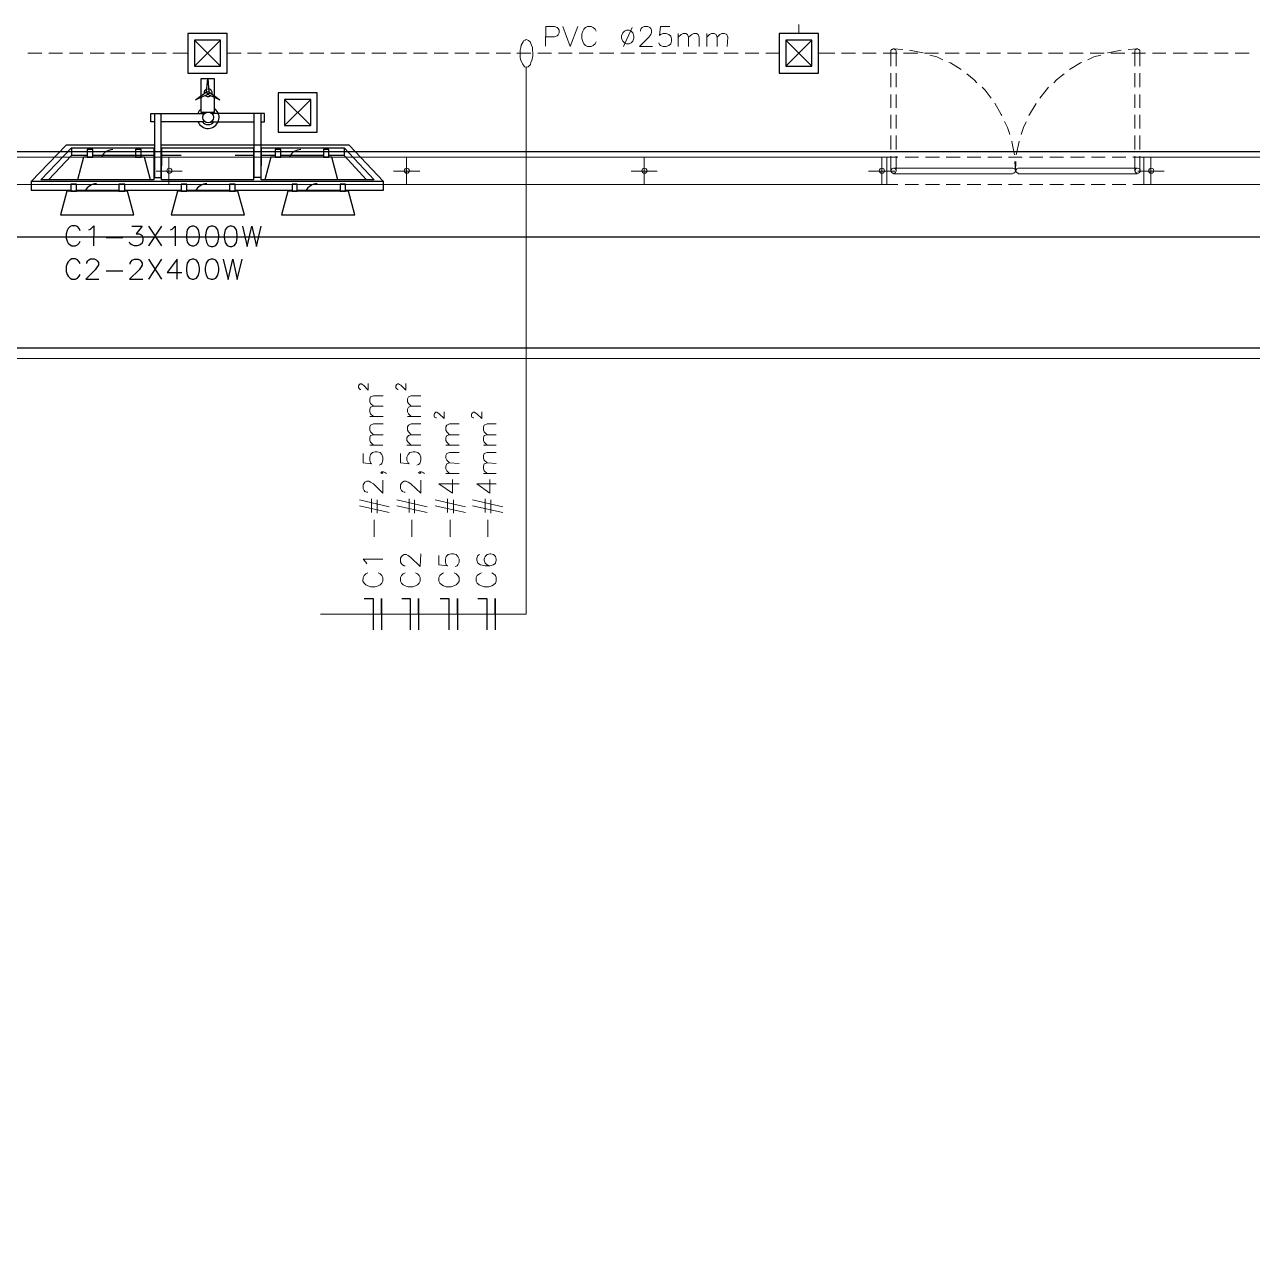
# Model space of a CAD drawing. Header units: millimetres. Extents: x 3240 to 3412, y 1366 to 1426.
# Drawn here: x 3259.52 to 3270.64, y 1405.87 to 1416.96 of the extents above; entities that cross this region are included whole.
import ezdxf

# ---------------------------------------------------------------- set-up
doc = ezdxf.new("R2010")
doc.units = ezdxf.units.MM

msp = doc.modelspace()

# ---------------------------------------------------------------- linework, layer by layer
at = {"color": 7, "linetype": 'Continuous', "lineweight": 15, "true_color": 0x000007}
for points in [[(3264.236, 1416.768), (3264.241, 1416.946), (3264.317, 1416.946), (3264.342, 1416.936), (3264.35, 1416.928), (3264.359, 1416.912), (3264.359, 1416.887), (3264.35, 1416.869), (3264.342, 1416.86), (3264.317, 1416.852), (3264.241, 1416.852)], [(3264.393, 1416.946), (3264.461, 1416.763), (3264.529, 1416.946)], [(3264.694, 1416.903), (3264.686, 1416.92), (3264.668, 1416.936), (3264.651, 1416.946), (3264.618, 1416.946), (3264.6, 1416.936), (3264.583, 1416.92), (3264.575, 1416.903), (3264.567, 1416.879), (3264.567, 1416.836), (3264.575, 1416.811), (3264.583, 1416.789), (3264.6, 1416.773), (3264.618, 1416.763), (3264.651, 1416.763), (3264.668, 1416.773), (3264.686, 1416.789), (3264.694, 1416.806)], [(3265.02, 1416.936), (3264.944, 1416.763), (3264.944, 1416.763)], [(3265.096, 1416.903), (3265.096, 1416.912), (3265.104, 1416.928), (3265.113, 1416.936), (3265.129, 1416.946), (3265.164, 1416.946), (3265.181, 1416.936), (3265.189, 1416.928), (3265.197, 1416.912), (3265.197, 1416.89), (3265.189, 1416.874), (3265.172, 1416.849), (3265.088, 1416.763), (3265.205, 1416.763)], [(3265.362, 1416.946), (3265.278, 1416.946), (3265.27, 1416.865), (3265.278, 1416.874), (3265.303, 1416.882), (3265.329, 1416.882), (3265.354, 1416.874), (3265.371, 1416.857), (3265.379, 1416.831), (3265.379, 1416.814), (3265.371, 1416.789), (3265.354, 1416.773), (3265.329, 1416.763), (3265.303, 1416.763), (3265.278, 1416.773), (3265.27, 1416.781), (3265.262, 1416.798)], [(3266.532, 1416.963), (3266.532, 1416.882), (3266.532, 1416.882)], [(3261.294, 1416.586), (3261.057, 1416.822), (3261.057, 1416.822)], [(3261.294, 1416.822), (3261.057, 1416.586), (3261.057, 1416.586)], [(3265.439, 1416.882), (3265.439, 1416.763), (3265.439, 1416.763)], [(3265.439, 1416.849), (3265.465, 1416.874), (3265.482, 1416.882), (3265.506, 1416.882), (3265.523, 1416.874), (3265.533, 1416.849), (3265.533, 1416.763)], [(3265.533, 1416.849), (3265.561, 1416.874), (3265.579, 1416.882), (3265.604, 1416.882), (3265.62, 1416.874), (3265.629, 1416.849), (3265.629, 1416.763)], [(3265.697, 1416.882), (3265.697, 1416.763), (3265.697, 1416.763)], [(3265.697, 1416.849), (3265.723, 1416.874), (3265.74, 1416.882), (3265.764, 1416.882), (3265.783, 1416.874), (3265.791, 1416.849), (3265.791, 1416.763)], [(3265.791, 1416.849), (3265.816, 1416.874), (3265.832, 1416.882), (3265.859, 1416.882), (3265.878, 1416.874), (3265.888, 1416.849), (3265.883, 1416.763)], [(3266.649, 1416.586), (3266.413, 1416.822), (3266.413, 1416.822)], [(3266.649, 1416.822), (3266.413, 1416.586), (3266.413, 1416.586)], [(3259.549, 1416.705), (3259.676, 1416.705), (3259.676, 1416.705)], [(3259.739, 1416.705), (3259.863, 1416.705), (3259.863, 1416.705)], [(3259.926, 1416.705), (3260.048, 1416.705), (3260.048, 1416.705)], [(3260.113, 1416.705), (3260.24, 1416.705), (3260.24, 1416.705)], [(3260.298, 1416.705), (3260.426, 1416.705), (3260.426, 1416.705)], [(3260.49, 1416.705), (3260.612, 1416.705), (3260.612, 1416.705)], [(3260.675, 1416.705), (3260.803, 1416.705), (3260.803, 1416.705)], [(3260.862, 1416.705), (3260.998, 1416.705), (3260.998, 1416.705)], [(3261.353, 1416.705), (3261.481, 1416.705), (3261.481, 1416.705)], [(3261.539, 1416.705), (3261.666, 1416.705), (3261.666, 1416.705)], [(3261.73, 1416.705), (3261.853, 1416.705), (3261.853, 1416.705)], [(3261.916, 1416.705), (3262.043, 1416.705), (3262.043, 1416.705)], [(3262.103, 1416.705), (3262.23, 1416.705), (3262.23, 1416.705)], [(3262.293, 1416.705), (3262.415, 1416.705), (3262.415, 1416.705)], [(3262.48, 1416.705), (3262.602, 1416.705), (3262.602, 1416.705)], [(3262.665, 1416.705), (3262.792, 1416.705), (3262.792, 1416.705)], [(3262.857, 1416.705), (3262.979, 1416.705), (3262.979, 1416.705)], [(3263.042, 1416.705), (3263.166, 1416.705), (3263.166, 1416.705)], [(3263.229, 1416.705), (3263.356, 1416.705), (3263.356, 1416.705)], [(3263.416, 1416.705), (3263.542, 1416.705), (3263.542, 1416.705)], [(3263.606, 1416.705), (3263.728, 1416.705), (3263.728, 1416.705)], [(3263.791, 1416.705), (3263.919, 1416.705), (3263.919, 1416.705)], [(3263.978, 1416.705), (3264.105, 1416.705), (3264.105, 1416.705)], [(3264.168, 1416.705), (3264.291, 1416.705), (3264.291, 1416.705)], [(3264.355, 1416.705), (3264.478, 1416.705), (3264.478, 1416.705)], [(3264.542, 1416.705), (3264.668, 1416.705), (3264.668, 1416.705)], [(3264.727, 1416.705), (3264.855, 1416.705), (3264.855, 1416.705)], [(3264.918, 1416.705), (3265.042, 1416.705), (3265.042, 1416.705)], [(3265.104, 1416.705), (3265.232, 1416.705), (3265.232, 1416.705)], [(3265.291, 1416.705), (3265.417, 1416.705), (3265.417, 1416.705)], [(3265.482, 1416.705), (3265.604, 1416.705), (3265.604, 1416.705)], [(3265.667, 1416.705), (3265.794, 1416.705), (3265.794, 1416.705)], [(3265.854, 1416.705), (3265.981, 1416.705), (3265.981, 1416.705)], [(3266.044, 1416.705), (3266.168, 1416.705), (3266.168, 1416.705)], [(3266.231, 1416.705), (3266.353, 1416.705), (3266.353, 1416.705)], [(3266.709, 1416.705), (3266.858, 1416.705), (3266.858, 1416.705)], [(3266.917, 1416.705), (3267.043, 1416.705), (3267.043, 1416.705)], [(3267.107, 1416.705), (3267.23, 1416.705), (3267.23, 1416.705)], [(3267.294, 1416.705), (3267.42, 1416.705), (3267.42, 1416.705)], [(3267.479, 1416.705), (3267.607, 1416.705), (3267.607, 1416.705)], [(3267.67, 1416.705), (3267.794, 1416.705), (3267.794, 1416.705)], [(3267.857, 1416.705), (3267.984, 1416.705), (3267.984, 1416.705)], [(3268.043, 1416.705), (3268.169, 1416.705), (3268.169, 1416.705)], [(3268.234, 1416.705), (3268.356, 1416.705), (3268.356, 1416.705)], [(3268.419, 1416.705), (3268.543, 1416.705), (3268.543, 1416.705)], [(3268.606, 1416.705), (3268.733, 1416.705), (3268.733, 1416.705)], [(3268.793, 1416.705), (3268.92, 1416.705), (3268.92, 1416.705)], [(3268.983, 1416.705), (3269.105, 1416.705), (3269.105, 1416.705)], [(3269.17, 1416.705), (3269.295, 1416.705), (3269.295, 1416.705)], [(3269.355, 1416.705), (3269.482, 1416.705), (3269.482, 1416.705)], [(3269.545, 1416.705), (3269.669, 1416.705), (3269.669, 1416.705)], [(3269.732, 1416.705), (3269.854, 1416.705), (3269.854, 1416.705)], [(3269.919, 1416.705), (3270.046, 1416.705), (3270.046, 1416.705)], [(3270.109, 1416.705), (3270.232, 1416.705), (3270.232, 1416.705)], [(3270.296, 1416.705), (3270.418, 1416.705), (3270.418, 1416.705)], [(3270.481, 1416.705), (3270.609, 1416.705), (3270.609, 1416.705)], [(3264.062, 1416.578), (3264.062, 1411.627), (3264.062, 1411.627)], [(3262.111, 1416.048), (3261.874, 1416.285), (3261.874, 1416.285)], [(3262.111, 1416.285), (3261.874, 1416.048), (3261.874, 1416.048)], [(3262.564, 1413.66), (3262.559, 1413.66), (3262.551, 1413.665), (3262.548, 1413.668), (3262.543, 1413.677), (3262.543, 1413.693), (3262.548, 1413.703), (3262.551, 1413.706), (3262.559, 1413.711), (3262.569, 1413.711), (3262.577, 1413.706), (3262.589, 1413.698), (3262.632, 1413.655), (3262.632, 1413.715)], [(3262.903, 1413.66), (3262.898, 1413.66), (3262.89, 1413.665), (3262.887, 1413.668), (3262.882, 1413.677), (3262.882, 1413.693), (3262.887, 1413.703), (3262.89, 1413.706), (3262.898, 1413.711), (3262.906, 1413.711), (3262.915, 1413.706), (3262.928, 1413.698), (3262.971, 1413.655), (3262.971, 1413.715)], [(3262.678, 1413.508), (3262.653, 1413.533), (3262.645, 1413.549), (3262.645, 1413.576), (3262.653, 1413.592), (3262.678, 1413.601), (3262.767, 1413.601)], [(3263.021, 1413.508), (3262.996, 1413.533), (3262.987, 1413.549), (3262.987, 1413.576), (3262.996, 1413.592), (3263.021, 1413.601), (3263.107, 1413.601)], [(3262.678, 1413.414), (3262.653, 1413.44), (3262.645, 1413.457), (3262.645, 1413.481), (3262.653, 1413.5), (3262.678, 1413.508), (3262.767, 1413.508)], [(3263.021, 1413.414), (3262.996, 1413.44), (3262.987, 1413.457), (3262.987, 1413.481), (3262.996, 1413.5), (3263.021, 1413.508), (3263.107, 1413.508)], [(3262.645, 1413.414), (3262.767, 1413.414), (3262.767, 1413.414)], [(3262.987, 1413.414), (3263.107, 1413.414), (3263.107, 1413.414)], [(3263.25, 1413.402), (3263.245, 1413.402), (3263.237, 1413.405), (3263.232, 1413.41), (3263.229, 1413.419), (3263.229, 1413.435), (3263.232, 1413.443), (3263.237, 1413.448), (3263.245, 1413.453), (3263.254, 1413.453), (3263.262, 1413.448), (3263.275, 1413.44), (3263.318, 1413.397), (3263.318, 1413.457)], [(3263.589, 1413.402), (3263.585, 1413.402), (3263.576, 1413.405), (3263.571, 1413.41), (3263.568, 1413.419), (3263.568, 1413.435), (3263.571, 1413.443), (3263.576, 1413.448), (3263.585, 1413.453), (3263.593, 1413.453), (3263.601, 1413.448), (3263.614, 1413.44), (3263.661, 1413.397), (3263.661, 1413.457)], [(3262.678, 1413.25), (3262.653, 1413.275), (3262.645, 1413.291), (3262.645, 1413.321), (3262.653, 1413.338), (3262.678, 1413.348), (3262.767, 1413.348)], [(3262.678, 1413.156), (3262.653, 1413.182), (3262.645, 1413.199), (3262.645, 1413.223), (3262.653, 1413.242), (3262.678, 1413.25), (3262.767, 1413.25)], [(3263.021, 1413.156), (3262.992, 1413.182), (3262.982, 1413.199), (3262.982, 1413.223), (3262.996, 1413.242), (3263.021, 1413.25), (3263.107, 1413.25)], [(3263.021, 1413.25), (3262.996, 1413.275), (3262.987, 1413.291), (3262.987, 1413.321), (3262.996, 1413.338), (3263.021, 1413.348), (3263.107, 1413.348)], [(3263.368, 1413.25), (3263.343, 1413.275), (3263.335, 1413.291), (3263.335, 1413.321), (3263.343, 1413.338), (3263.368, 1413.348), (3263.454, 1413.348)], [(3263.368, 1413.156), (3263.343, 1413.182), (3263.335, 1413.199), (3263.335, 1413.223), (3263.343, 1413.242), (3263.368, 1413.25), (3263.454, 1413.25)], [(3263.707, 1413.25), (3263.682, 1413.275), (3263.674, 1413.291), (3263.674, 1413.321), (3263.682, 1413.338), (3263.707, 1413.348), (3263.791, 1413.348)], [(3263.707, 1413.156), (3263.682, 1413.182), (3263.674, 1413.199), (3263.674, 1413.223), (3263.682, 1413.242), (3263.707, 1413.25), (3263.791, 1413.25)], [(3262.645, 1413.156), (3262.763, 1413.156), (3262.763, 1413.156)], [(3262.982, 1413.156), (3263.107, 1413.156), (3263.107, 1413.156)], [(3263.335, 1413.156), (3263.454, 1413.156), (3263.454, 1413.156)], [(3263.674, 1413.156), (3263.791, 1413.156), (3263.791, 1413.156)], [(3262.586, 1413.08), (3262.586, 1412.995), (3262.662, 1412.987), (3262.653, 1412.995), (3262.645, 1413.02), (3262.645, 1413.046), (3262.653, 1413.071), (3262.67, 1413.088), (3262.695, 1413.096), (3262.713, 1413.096), (3262.738, 1413.088), (3262.754, 1413.071), (3262.763, 1413.046), (3262.763, 1413.02), (3262.754, 1412.99), (3262.746, 1412.982), (3262.729, 1412.974)], [(3262.925, 1413.08), (3262.925, 1412.995), (3263.001, 1412.987), (3262.992, 1412.995), (3262.982, 1413.02), (3262.982, 1413.046), (3262.992, 1413.071), (3263.009, 1413.088), (3263.039, 1413.096), (3263.055, 1413.096), (3263.08, 1413.088), (3263.098, 1413.071), (3263.107, 1413.046), (3263.107, 1413.02), (3263.098, 1412.99), (3263.088, 1412.982), (3263.072, 1412.974)], [(3263.368, 1412.995), (3263.343, 1413.02), (3263.335, 1413.038), (3263.335, 1413.063), (3263.343, 1413.08), (3263.368, 1413.088), (3263.454, 1413.088)], [(3263.707, 1412.995), (3263.682, 1413.02), (3263.674, 1413.038), (3263.674, 1413.063), (3263.682, 1413.08), (3263.707, 1413.088), (3263.791, 1413.088)], [(3262.754, 1412.914), (3262.763, 1412.906), (3262.754, 1412.898), (3262.746, 1412.906), (3262.754, 1412.914), (3262.771, 1412.914), (3262.789, 1412.906), (3262.797, 1412.898)], [(3263.098, 1412.914), (3263.107, 1412.906), (3263.098, 1412.898), (3263.088, 1412.906), (3263.098, 1412.914), (3263.115, 1412.914), (3263.131, 1412.906), (3263.14, 1412.898)], [(3263.368, 1412.898), (3263.343, 1412.924), (3263.335, 1412.941), (3263.335, 1412.965), (3263.343, 1412.987), (3263.368, 1412.995), (3263.454, 1412.99)], [(3263.707, 1412.898), (3263.682, 1412.924), (3263.674, 1412.941), (3263.674, 1412.965), (3263.682, 1412.987), (3263.707, 1412.995), (3263.791, 1412.99)], [(3262.627, 1412.729), (3262.619, 1412.729), (3262.602, 1412.737), (3262.594, 1412.745), (3262.586, 1412.762), (3262.586, 1412.797), (3262.594, 1412.813), (3262.602, 1412.822), (3262.619, 1412.83), (3262.637, 1412.83), (3262.653, 1412.822), (3262.678, 1412.805), (3262.763, 1412.721), (3262.763, 1412.838)], [(3262.966, 1412.729), (3262.958, 1412.729), (3262.941, 1412.737), (3262.933, 1412.745), (3262.925, 1412.762), (3262.925, 1412.797), (3262.933, 1412.813), (3262.941, 1412.822), (3262.958, 1412.83), (3262.974, 1412.83), (3262.992, 1412.822), (3263.017, 1412.805), (3263.107, 1412.721), (3263.107, 1412.838)], [(3263.454, 1412.805), (3263.272, 1412.805), (3263.394, 1412.721), (3263.394, 1412.846)], [(3263.335, 1412.898), (3263.454, 1412.898), (3263.454, 1412.898)], [(3263.791, 1412.805), (3263.614, 1412.805), (3263.733, 1412.721), (3263.733, 1412.846)], [(3263.674, 1412.898), (3263.791, 1412.898), (3263.791, 1412.898)], [(3262.551, 1412.661), (3262.822, 1412.597), (3262.822, 1412.597)], [(3262.551, 1412.607), (3262.822, 1412.547), (3262.822, 1412.547)], [(3262.662, 1412.547), (3262.662, 1412.669), (3262.662, 1412.669)], [(3262.713, 1412.539), (3262.713, 1412.661), (3262.713, 1412.661)], [(3262.89, 1412.661), (3263.166, 1412.597), (3263.166, 1412.597)], [(3262.89, 1412.607), (3263.166, 1412.547), (3263.166, 1412.547)], [(3263.001, 1412.547), (3263.001, 1412.669), (3263.001, 1412.669)], [(3263.05, 1412.539), (3263.05, 1412.661), (3263.05, 1412.661)], [(3263.237, 1412.661), (3263.512, 1412.597), (3263.512, 1412.597)], [(3263.237, 1412.607), (3263.512, 1412.547), (3263.512, 1412.547)], [(3263.348, 1412.547), (3263.348, 1412.669), (3263.348, 1412.669)], [(3263.403, 1412.539), (3263.403, 1412.661), (3263.403, 1412.661)], [(3263.576, 1412.661), (3263.851, 1412.597), (3263.851, 1412.597)], [(3263.576, 1412.607), (3263.851, 1412.547), (3263.851, 1412.547)], [(3263.69, 1412.547), (3263.69, 1412.669), (3263.69, 1412.669)], [(3263.742, 1412.539), (3263.742, 1412.661), (3263.742, 1412.661)], [(3262.686, 1412.327), (3262.686, 1412.479), (3262.686, 1412.479)], [(3263.025, 1412.327), (3263.025, 1412.479), (3263.025, 1412.479)], [(3263.373, 1412.327), (3263.373, 1412.479), (3263.373, 1412.479)], [(3263.715, 1412.327), (3263.715, 1412.479), (3263.715, 1412.479)], [(3262.966, 1412.064), (3262.958, 1412.064), (3262.941, 1412.072), (3262.933, 1412.081), (3262.925, 1412.097), (3262.925, 1412.132), (3262.933, 1412.148), (3262.941, 1412.157), (3262.958, 1412.165), (3262.974, 1412.165), (3262.992, 1412.157), (3263.017, 1412.14), (3263.102, 1412.056), (3263.107, 1412.173)], [(3263.272, 1412.157), (3263.272, 1412.072), (3263.348, 1412.064), (3263.338, 1412.072), (3263.33, 1412.097), (3263.33, 1412.124), (3263.338, 1412.148), (3263.356, 1412.165), (3263.386, 1412.173), (3263.403, 1412.173), (3263.427, 1412.165), (3263.444, 1412.148), (3263.454, 1412.124), (3263.454, 1412.097), (3263.444, 1412.072), (3263.436, 1412.064), (3263.419, 1412.056)], [(3263.639, 1412.165), (3263.623, 1412.157), (3263.614, 1412.132), (3263.614, 1412.115), (3263.623, 1412.089), (3263.647, 1412.072), (3263.69, 1412.064), (3263.733, 1412.064), (3263.766, 1412.072), (3263.783, 1412.089), (3263.791, 1412.115), (3263.791, 1412.124), (3263.783, 1412.148), (3263.766, 1412.165), (3263.742, 1412.173), (3263.733, 1412.173), (3263.707, 1412.165), (3263.69, 1412.148), (3263.682, 1412.124), (3263.682, 1412.115), (3263.69, 1412.089), (3263.707, 1412.072), (3263.733, 1412.064)], [(3262.619, 1412.081), (3262.61, 1412.097), (3262.586, 1412.124), (3262.763, 1412.124)], [(3262.627, 1412), (3262.61, 1411.991), (3262.594, 1411.975), (3262.586, 1411.958), (3262.581, 1411.924), (3262.594, 1411.907), (3262.61, 1411.89), (3262.627, 1411.882), (3262.653, 1411.874), (3262.695, 1411.874), (3262.721, 1411.882), (3262.738, 1411.89), (3262.754, 1411.907), (3262.763, 1411.924), (3262.763, 1411.958), (3262.754, 1411.975), (3262.738, 1411.991), (3262.721, 1412)], [(3262.966, 1412), (3262.949, 1411.991), (3262.933, 1411.975), (3262.925, 1411.958), (3262.925, 1411.924), (3262.933, 1411.907), (3262.949, 1411.89), (3262.966, 1411.882), (3262.992, 1411.874), (3263.034, 1411.874), (3263.06, 1411.882), (3263.077, 1411.89), (3263.093, 1411.907), (3263.102, 1411.924), (3263.102, 1411.958), (3263.093, 1411.975), (3263.077, 1411.991), (3263.06, 1412)], [(3263.313, 1412), (3263.297, 1411.991), (3263.28, 1411.975), (3263.272, 1411.958), (3263.272, 1411.924), (3263.28, 1411.907), (3263.297, 1411.89), (3263.313, 1411.882), (3263.338, 1411.874), (3263.381, 1411.874), (3263.406, 1411.882), (3263.427, 1411.89), (3263.444, 1411.907), (3263.454, 1411.924), (3263.454, 1411.958), (3263.444, 1411.975), (3263.427, 1411.991), (3263.411, 1412)], [(3263.656, 1412), (3263.639, 1411.991), (3263.618, 1411.975), (3263.609, 1411.958), (3263.609, 1411.924), (3263.618, 1411.907), (3263.636, 1411.89), (3263.656, 1411.882), (3263.682, 1411.874), (3263.723, 1411.874), (3263.75, 1411.882), (3263.766, 1411.89), (3263.783, 1411.907), (3263.791, 1411.924), (3263.791, 1411.958), (3263.783, 1411.975), (3263.766, 1411.991), (3263.75, 1412)], [(3262.2, 1411.627), (3264.062, 1411.627), (3264.062, 1411.627)]]:
    msp.add_lwpolyline(points, dxfattribs=at)
at = {"color": 7, "linetype": 'Continuous', "lineweight": 25, "true_color": 0x000007}
for points in [[(3261.353, 1416.523), (3261.353, 1416.882), (3260.998, 1416.882), (3260.998, 1416.523)], [(3261.294, 1416.586), (3261.294, 1416.822), (3261.057, 1416.822), (3261.057, 1416.586)], [(3266.709, 1416.523), (3266.709, 1416.882), (3266.353, 1416.882), (3266.353, 1416.523)], [(3266.649, 1416.586), (3266.649, 1416.822), (3266.413, 1416.822), (3266.413, 1416.586)], [(3261.18, 1416.331), (3261.066, 1416.282), (3261.167, 1416.353), (3261.18, 1416.475), (3261.188, 1416.353), (3261.289, 1416.282)], [(3262.17, 1415.989), (3262.17, 1416.344), (3261.815, 1416.344), (3261.815, 1415.989)], [(3262.111, 1416.048), (3262.111, 1416.285), (3261.874, 1416.285), (3261.874, 1416.048)], [(3260.087, 1415.764), (3260.138, 1415.764), (3260.138, 1415.832), (3260.087, 1415.832)], [(3260.523, 1415.764), (3260.574, 1415.764), (3260.574, 1415.832), (3260.523, 1415.832)], [(3261.79, 1415.764), (3261.84, 1415.764), (3261.84, 1415.832), (3261.79, 1415.832)], [(3262.225, 1415.764), (3262.276, 1415.764), (3262.276, 1415.832), (3262.225, 1415.832)], [(3259.939, 1415.455), (3259.991, 1415.455), (3259.991, 1415.519), (3259.939, 1415.519)], [(3260.374, 1415.455), (3260.426, 1415.455), (3260.426, 1415.519), (3260.374, 1415.519)], [(3260.938, 1415.455), (3260.99, 1415.455), (3260.99, 1415.519), (3260.938, 1415.519)], [(3261.375, 1415.455), (3261.425, 1415.455), (3261.425, 1415.519), (3261.375, 1415.519)], [(3261.942, 1415.455), (3261.988, 1415.455), (3261.988, 1415.519), (3261.942, 1415.519)], [(3262.377, 1415.455), (3262.425, 1415.455), (3262.425, 1415.519), (3262.377, 1415.519)], [(3259.845, 1415.24), (3260.51, 1415.24), (3260.452, 1415.455), (3259.901, 1415.455)], [(3260.846, 1415.24), (3261.511, 1415.24), (3261.451, 1415.455), (3260.904, 1415.455)], [(3261.845, 1415.24), (3262.509, 1415.24), (3262.453, 1415.455), (3261.904, 1415.455)], [(3261.036, 1415.137), (3261.009, 1415.129), (3260.993, 1415.104), (3260.985, 1415.061), (3260.985, 1415.036), (3260.993, 1414.993), (3261.009, 1414.968), (3261.036, 1414.96), (3261.052, 1414.96), (3261.077, 1414.968), (3261.095, 1414.993), (3261.104, 1415.036), (3261.104, 1415.061), (3261.095, 1415.104), (3261.077, 1415.129), (3261.052, 1415.137)], [(3261.21, 1415.137), (3261.183, 1415.129), (3261.167, 1415.104), (3261.158, 1415.061), (3261.158, 1415.036), (3261.167, 1414.993), (3261.183, 1414.963), (3261.21, 1414.955), (3261.226, 1414.955), (3261.251, 1414.963), (3261.269, 1414.99), (3261.277, 1415.036), (3261.277, 1415.061), (3261.269, 1415.104), (3261.251, 1415.129), (3261.226, 1415.137)], [(3261.378, 1415.137), (3261.353, 1415.129), (3261.337, 1415.104), (3261.327, 1415.061), (3261.327, 1415.036), (3261.337, 1414.99), (3261.353, 1414.963), (3261.378, 1414.955), (3261.395, 1414.955), (3261.421, 1414.963), (3261.438, 1414.99), (3261.446, 1415.036), (3261.446, 1415.061), (3261.438, 1415.104), (3261.421, 1415.129), (3261.395, 1415.137)], [(3261.036, 1414.838), (3261.009, 1414.829), (3260.993, 1414.803), (3260.985, 1414.762), (3260.985, 1414.735), (3260.993, 1414.694), (3261.009, 1414.667), (3261.036, 1414.659), (3261.052, 1414.659), (3261.077, 1414.667), (3261.095, 1414.694), (3261.104, 1414.735), (3261.104, 1414.762), (3261.095, 1414.803), (3261.077, 1414.829), (3261.052, 1414.838)], [(3261.21, 1414.838), (3261.183, 1414.829), (3261.163, 1414.803), (3261.155, 1414.762), (3261.155, 1414.735), (3261.163, 1414.694), (3261.18, 1414.667), (3261.21, 1414.659), (3261.226, 1414.659), (3261.251, 1414.667), (3261.269, 1414.694), (3261.277, 1414.735), (3261.277, 1414.762), (3261.269, 1414.803), (3261.251, 1414.829), (3261.226, 1414.838)]]:
    msp.add_lwpolyline(points, close=True, dxfattribs=at)
at = {"color": 7, "linetype": 'Continuous', "lineweight": 15, "true_color": 0x000007}
for points in [[(3264.062, 1416.827), (3264.054, 1416.822), (3264.041, 1416.819), (3264.033, 1416.806), (3264.024, 1416.793), (3264.016, 1416.776), (3264.013, 1416.755), (3264.008, 1416.73), (3264.008, 1416.708), (3264.008, 1416.683), (3264.008, 1416.662), (3264.013, 1416.64), (3264.021, 1416.619), (3264.029, 1416.607), (3264.038, 1416.594), (3264.046, 1416.581), (3264.059, 1416.578), (3264.067, 1416.578), (3264.079, 1416.581), (3264.089, 1416.589), (3264.101, 1416.602), (3264.105, 1416.619), (3264.114, 1416.64), (3264.119, 1416.662), (3264.122, 1416.683), (3264.122, 1416.708), (3264.119, 1416.73), (3264.119, 1416.755), (3264.109, 1416.776), (3264.105, 1416.793), (3264.097, 1416.806), (3264.084, 1416.819), (3264.076, 1416.822)], [(3264.969, 1416.912), (3264.952, 1416.903), (3264.936, 1416.887), (3264.926, 1416.86), (3264.926, 1416.841), (3264.936, 1416.814), (3264.952, 1416.798), (3264.969, 1416.789), (3264.994, 1416.789), (3265.012, 1416.798), (3265.028, 1416.814), (3265.037, 1416.841), (3265.037, 1416.857), (3265.028, 1416.887), (3265.012, 1416.903), (3264.994, 1416.912)]]:
    msp.add_lwpolyline(points, close=True, dxfattribs=at)
at = {"color": 7, "linetype": 'Continuous', "lineweight": 5, "true_color": 0x000007}
for points in [[(3267.412, 1416.586), (3267.412, 1416.716), (3267.412, 1416.721), (3267.412, 1416.725), (3267.408, 1416.73), (3267.408, 1416.735), (3267.403, 1416.738), (3267.4, 1416.738), (3267.395, 1416.743), (3267.39, 1416.743), (3267.387, 1416.743), (3267.382, 1416.743), (3267.379, 1416.738), (3267.374, 1416.738), (3267.37, 1416.735), (3267.365, 1416.73), (3267.365, 1416.725), (3267.365, 1416.721), (3267.365, 1416.716)], [(3267.365, 1416.586), (3267.365, 1416.716), (3267.365, 1416.716)], [(3269.618, 1416.716), (3269.618, 1416.721), (3269.618, 1416.725), (3269.618, 1416.73), (3269.613, 1416.735), (3269.61, 1416.738), (3269.605, 1416.738), (3269.601, 1416.743), (3269.596, 1416.743), (3269.593, 1416.743), (3269.588, 1416.743), (3269.583, 1416.738), (3269.58, 1416.738), (3269.575, 1416.735), (3269.575, 1416.73), (3269.572, 1416.725), (3269.572, 1416.721), (3269.572, 1416.716), (3269.572, 1416.586)], [(3269.618, 1416.586), (3269.618, 1416.716), (3269.618, 1416.716)], [(3267.365, 1416.396), (3267.365, 1416.523), (3267.365, 1416.523)], [(3267.412, 1416.523), (3267.412, 1416.396), (3267.412, 1416.396)], [(3269.572, 1416.523), (3269.572, 1416.396), (3269.572, 1416.396)], [(3269.618, 1416.396), (3269.618, 1416.523), (3269.618, 1416.523)], [(3267.365, 1416.209), (3267.365, 1416.331), (3267.365, 1416.331)], [(3267.412, 1416.331), (3267.412, 1416.209), (3267.412, 1416.209)], [(3269.572, 1416.331), (3269.572, 1416.209), (3269.572, 1416.209)], [(3269.618, 1416.209), (3269.618, 1416.331), (3269.618, 1416.331)], [(3267.365, 1416.022), (3267.365, 1416.146), (3267.365, 1416.146)], [(3267.412, 1416.146), (3267.412, 1416.022), (3267.412, 1416.022)], [(3269.572, 1416.146), (3269.572, 1416.022), (3269.572, 1416.022)], [(3269.618, 1416.022), (3269.618, 1416.146), (3269.618, 1416.146)], [(3267.365, 1415.832), (3267.365, 1415.959), (3267.365, 1415.959)], [(3267.412, 1415.959), (3267.412, 1415.832), (3267.412, 1415.832)], [(3269.572, 1415.959), (3269.572, 1415.832), (3269.572, 1415.832)], [(3269.618, 1415.832), (3269.618, 1415.959), (3269.618, 1415.959)], [(3267.365, 1415.637), (3267.365, 1415.772), (3267.365, 1415.772)], [(3267.412, 1415.772), (3267.412, 1415.637), (3267.412, 1415.637)], [(3269.572, 1415.772), (3269.572, 1415.637), (3269.572, 1415.637)], [(3269.618, 1415.637), (3269.618, 1415.772), (3269.618, 1415.772)], [(3268.467, 1415.663), (3267.387, 1415.663), (3267.387, 1415.663)], [(3267.387, 1415.612), (3268.467, 1415.612), (3268.467, 1415.612)], [(3268.516, 1415.663), (3269.596, 1415.663), (3269.596, 1415.663)], [(3269.596, 1415.612), (3268.516, 1415.612), (3268.516, 1415.612)], [(3273.632, 1389.136), (3251.276, 1389.136), (3251.276, 1393.934), (3259.375, 1393.934), (3259.375, 1409.138), (3251.276, 1409.138), (3251.276, 1413.94), (3273.632, 1413.94), (3273.632, 1401.767)]]:
    msp.add_lwpolyline(points, dxfattribs=at)
at = {"color": 7, "linetype": 'Continuous', "lineweight": 9, "true_color": 0x000007}
for points in [[(3267.471, 1416.738), (3267.387, 1416.743), (3267.387, 1416.743)], [(3267.658, 1416.708), (3267.653, 1416.708), (3267.534, 1416.73)], [(3269.449, 1416.73), (3269.33, 1416.708), (3269.325, 1416.708)], [(3269.596, 1416.743), (3269.512, 1416.738), (3269.512, 1416.738)], [(3267.835, 1416.645), (3267.78, 1416.67), (3267.718, 1416.687)], [(3268, 1416.556), (3267.903, 1416.616), (3267.89, 1416.619)], [(3269.094, 1416.619), (3269.08, 1416.616), (3268.983, 1416.556)], [(3269.266, 1416.687), (3269.203, 1416.67), (3269.148, 1416.645)], [(3268.144, 1416.437), (3268.119, 1416.463), (3268.052, 1416.518)], [(3268.932, 1416.518), (3268.864, 1416.463), (3268.839, 1416.437)], [(3268.272, 1416.298), (3268.217, 1416.369), (3268.191, 1416.396)], [(3268.793, 1416.396), (3268.771, 1416.369), (3268.712, 1416.298)], [(3268.369, 1416.141), (3268.364, 1416.149), (3268.305, 1416.252)], [(3268.679, 1416.247), (3268.619, 1416.149), (3268.614, 1416.141)], [(3268.44, 1415.967), (3268.419, 1416.032), (3268.394, 1416.086)], [(3268.589, 1416.081), (3268.564, 1416.032), (3268.543, 1415.967)], [(3268.483, 1415.785), (3268.459, 1415.904), (3268.459, 1415.908)], [(3268.525, 1415.908), (3268.525, 1415.904), (3268.5, 1415.785)], [(3260.827, 1415.756), (3260.827, 1415.519), (3260.827, 1415.519)], [(3262.979, 1415.756), (3262.979, 1415.519), (3262.979, 1415.519)], [(3265.129, 1415.756), (3265.129, 1415.519), (3265.129, 1415.519)], [(3267.281, 1415.756), (3267.281, 1415.519), (3267.281, 1415.519)], [(3267.428, 1415.764), (3267.327, 1415.764), (3267.327, 1415.764)], [(3267.615, 1415.764), (3267.493, 1415.764), (3267.493, 1415.764)], [(3267.805, 1415.764), (3267.678, 1415.764), (3267.678, 1415.764)], [(3267.992, 1415.764), (3267.865, 1415.764), (3267.865, 1415.764)], [(3268.179, 1415.764), (3268.055, 1415.764), (3268.055, 1415.764)], [(3268.369, 1415.764), (3268.242, 1415.764), (3268.242, 1415.764)], [(3268.554, 1415.764), (3268.429, 1415.764), (3268.429, 1415.764)], [(3268.492, 1415.637), (3268.487, 1415.723), (3268.487, 1415.723)], [(3268.497, 1415.723), (3268.492, 1415.637), (3268.492, 1415.637)], [(3268.741, 1415.764), (3268.619, 1415.764), (3268.619, 1415.764)], [(3268.928, 1415.764), (3268.804, 1415.764), (3268.804, 1415.764)], [(3269.118, 1415.764), (3268.991, 1415.764), (3268.991, 1415.764)], [(3269.305, 1415.764), (3269.181, 1415.764), (3269.181, 1415.764)], [(3269.491, 1415.764), (3269.368, 1415.764), (3269.368, 1415.764)], [(3269.656, 1415.764), (3269.555, 1415.764), (3269.555, 1415.764)], [(3269.719, 1415.756), (3269.719, 1415.519), (3269.719, 1415.519)], [(3260.947, 1415.637), (3260.71, 1415.637), (3260.71, 1415.637)], [(3263.098, 1415.637), (3262.86, 1415.637), (3262.86, 1415.637)], [(3265.248, 1415.637), (3265.012, 1415.637), (3265.012, 1415.637)], [(3267.4, 1415.637), (3267.162, 1415.637), (3267.162, 1415.637)], [(3269.838, 1415.637), (3269.601, 1415.637), (3269.601, 1415.637)], [(3267.327, 1415.514), (3267.428, 1415.514), (3267.428, 1415.514)], [(3267.493, 1415.514), (3267.615, 1415.514), (3267.615, 1415.514)], [(3267.678, 1415.514), (3267.805, 1415.514), (3267.805, 1415.514)], [(3267.865, 1415.514), (3267.992, 1415.514), (3267.992, 1415.514)], [(3268.055, 1415.514), (3268.179, 1415.514), (3268.179, 1415.514)], [(3268.242, 1415.514), (3268.369, 1415.514), (3268.369, 1415.514)], [(3268.429, 1415.514), (3268.554, 1415.514), (3268.554, 1415.514)], [(3268.619, 1415.514), (3268.741, 1415.514), (3268.741, 1415.514)], [(3268.804, 1415.514), (3268.928, 1415.514), (3268.928, 1415.514)], [(3268.991, 1415.514), (3269.118, 1415.514), (3269.118, 1415.514)], [(3269.178, 1415.514), (3269.305, 1415.514), (3269.305, 1415.514)], [(3269.368, 1415.514), (3269.491, 1415.514), (3269.491, 1415.514)], [(3269.555, 1415.514), (3269.656, 1415.514), (3269.656, 1415.514)]]:
    msp.add_lwpolyline(points, dxfattribs=at)
at = {"color": 7, "linetype": 'Continuous', "lineweight": 25, "true_color": 0x000007}
for points in [[(3261.239, 1416.315), (3261.239, 1416.472), (3261.115, 1416.472), (3261.115, 1416.315)], [(3261.115, 1416.301), (3261.115, 1416.171), (3261.239, 1416.171), (3261.239, 1416.301)], [(3260.697, 1416.081), (3260.664, 1416.081), (3260.664, 1416.157), (3261.145, 1416.157)], [(3260.697, 1416.157), (3260.697, 1415.579), (3260.756, 1415.579), (3260.756, 1416.157)], [(3261.658, 1416.081), (3261.692, 1416.081), (3261.692, 1416.157), (3261.21, 1416.157)], [(3261.658, 1416.157), (3261.658, 1415.579), (3261.598, 1415.579), (3261.598, 1416.157)], [(3261.145, 1416.081), (3260.756, 1416.081), (3260.756, 1416.081)], [(3261.21, 1416.081), (3261.598, 1416.081), (3261.598, 1416.081)], [(3260.697, 1415.87), (3259.896, 1415.87), (3259.579, 1415.541)], [(3260.692, 1415.557), (3259.668, 1415.557), (3259.943, 1415.848)], [(3259.943, 1415.848), (3259.943, 1415.777), (3259.736, 1415.557)], [(3259.943, 1415.848), (3260.692, 1415.848), (3260.692, 1415.848)], [(3260.692, 1415.848), (3260.692, 1415.684), (3260.692, 1415.684)], [(3260.692, 1415.557), (3260.692, 1415.848), (3260.692, 1415.848)], [(3262.771, 1415.541), (3262.458, 1415.87), (3260.756, 1415.87)], [(3260.76, 1415.848), (3261.595, 1415.848), (3261.595, 1415.848)], [(3260.76, 1415.557), (3260.76, 1415.848), (3260.76, 1415.684)], [(3261.595, 1415.557), (3261.595, 1415.848), (3261.595, 1415.684)], [(3261.663, 1415.848), (3262.412, 1415.848), (3262.412, 1415.848)], [(3261.663, 1415.848), (3261.663, 1415.684), (3261.663, 1415.684)], [(3261.663, 1415.557), (3261.663, 1415.848), (3261.663, 1415.848)], [(3262.412, 1415.848), (3262.686, 1415.557), (3261.663, 1415.557)], [(3262.412, 1415.848), (3262.412, 1415.777), (3262.615, 1415.557)], [(3260.087, 1415.777), (3259.943, 1415.777), (3259.943, 1415.777)], [(3260.659, 1415.557), (3260.604, 1415.764), (3260.053, 1415.764), (3259.999, 1415.557)], [(3260.692, 1415.777), (3260.138, 1415.777), (3260.138, 1415.777)], [(3260.938, 1415.777), (3260.76, 1415.777), (3260.76, 1415.777)], [(3261.595, 1415.777), (3261.425, 1415.777), (3261.425, 1415.777)], [(3261.79, 1415.777), (3261.663, 1415.777), (3261.663, 1415.777)], [(3262.357, 1415.557), (3262.301, 1415.764), (3261.75, 1415.764), (3261.696, 1415.557)], [(3262.225, 1415.777), (3261.84, 1415.777), (3261.84, 1415.777)], [(3262.412, 1415.777), (3262.276, 1415.777), (3262.276, 1415.777)], [(3262.425, 1415.464), (3262.771, 1415.464), (3262.771, 1415.541), (3259.579, 1415.541), (3259.579, 1415.464), (3259.939, 1415.464)], [(3261.595, 1415.557), (3260.76, 1415.557), (3260.76, 1415.557)], [(3259.991, 1415.464), (3260.374, 1415.464), (3260.374, 1415.464)], [(3260.426, 1415.464), (3260.938, 1415.464), (3260.938, 1415.464)], [(3260.99, 1415.464), (3261.375, 1415.464), (3261.375, 1415.464)], [(3261.425, 1415.464), (3261.942, 1415.464), (3261.942, 1415.464)], [(3261.988, 1415.464), (3262.377, 1415.464), (3262.377, 1415.464)], [(3260.024, 1415.096), (3260.015, 1415.117), (3259.999, 1415.134), (3259.981, 1415.142), (3259.948, 1415.142), (3259.931, 1415.134), (3259.913, 1415.117), (3259.905, 1415.099), (3259.896, 1415.069), (3259.896, 1415.028), (3259.905, 1415.001), (3259.913, 1414.985), (3259.931, 1414.968), (3259.948, 1414.96), (3259.981, 1414.96), (3259.999, 1414.968), (3260.015, 1414.985), (3260.024, 1415.001)], [(3260.1, 1415.104), (3260.116, 1415.112), (3260.146, 1415.142), (3260.143, 1414.96)], [(3260.49, 1415.137), (3260.583, 1415.137), (3260.531, 1415.069), (3260.558, 1415.069), (3260.574, 1415.061), (3260.583, 1415.053), (3260.591, 1415.028), (3260.591, 1415.011), (3260.583, 1414.985), (3260.566, 1414.968), (3260.54, 1414.96), (3260.515, 1414.96), (3260.49, 1414.968), (3260.477, 1414.977), (3260.469, 1414.993)], [(3260.642, 1415.137), (3260.76, 1414.96), (3260.76, 1414.96)], [(3260.76, 1415.137), (3260.642, 1414.96), (3260.642, 1414.96)], [(3260.841, 1415.104), (3260.857, 1415.112), (3260.884, 1415.137), (3260.884, 1414.96)], [(3261.492, 1415.137), (3261.535, 1414.955), (3261.578, 1415.137), (3261.62, 1414.955), (3261.663, 1415.137)], [(3260.257, 1415.036), (3260.409, 1415.036), (3260.409, 1415.036)], [(3260.024, 1414.8), (3260.015, 1414.816), (3259.999, 1414.833), (3259.981, 1414.841), (3259.948, 1414.841), (3259.931, 1414.833), (3259.913, 1414.816), (3259.905, 1414.8), (3259.896, 1414.773), (3259.896, 1414.727), (3259.905, 1414.702), (3259.913, 1414.684), (3259.931, 1414.667), (3259.948, 1414.659), (3259.981, 1414.659), (3259.999, 1414.667), (3260.015, 1414.684), (3260.024, 1414.702)], [(3260.083, 1414.8), (3260.083, 1414.808), (3260.091, 1414.824), (3260.1, 1414.833), (3260.116, 1414.841), (3260.151, 1414.841), (3260.168, 1414.833), (3260.176, 1414.824), (3260.189, 1414.808), (3260.189, 1414.786), (3260.176, 1414.77), (3260.159, 1414.743), (3260.075, 1414.659), (3260.192, 1414.659)], [(3260.477, 1414.795), (3260.477, 1414.803), (3260.485, 1414.819), (3260.493, 1414.829), (3260.515, 1414.838), (3260.548, 1414.838), (3260.566, 1414.829), (3260.574, 1414.819), (3260.583, 1414.803), (3260.583, 1414.786), (3260.574, 1414.77), (3260.558, 1414.743), (3260.469, 1414.659), (3260.591, 1414.659)], [(3260.642, 1414.838), (3260.76, 1414.659), (3260.76, 1414.659)], [(3260.76, 1414.838), (3260.642, 1414.659), (3260.642, 1414.659)], [(3260.9, 1414.659), (3260.9, 1414.838), (3260.811, 1414.719), (3260.943, 1414.719)], [(3261.319, 1414.838), (3261.362, 1414.656), (3261.405, 1414.838), (3261.446, 1414.656), (3261.489, 1414.838)], [(3260.257, 1414.735), (3260.409, 1414.735), (3260.409, 1414.735)], [(3262.594, 1411.768), (3262.675, 1411.768), (3262.675, 1411.484)], [(3262.751, 1411.627), (3262.751, 1411.768), (3262.751, 1411.484)], [(3262.936, 1411.768), (3263.012, 1411.768), (3263.012, 1411.484)], [(3263.088, 1411.627), (3263.088, 1411.768), (3263.088, 1411.484)], [(3263.283, 1411.768), (3263.36, 1411.768), (3263.36, 1411.484)], [(3263.441, 1411.627), (3263.441, 1411.768), (3263.441, 1411.484)], [(3263.623, 1411.768), (3263.704, 1411.768), (3263.704, 1411.484)], [(3263.78, 1411.627), (3263.78, 1411.768), (3263.78, 1411.484)]]:
    msp.add_lwpolyline(points, dxfattribs=at)
at = {"color": 7, "linetype": 'Continuous', "lineweight": -2, "true_color": 0x000007}
for points in [[(3297.964, 1387.259), (3249.402, 1387.259), (3249.402, 1415.815), (3297.964, 1415.815)], [(3250.176, 1415.041), (3297.19, 1415.041), (3297.19, 1388.036), (3250.176, 1388.036)], [(3250.176, 1415.041), (3297.19, 1415.041), (3297.19, 1388.036), (3250.176, 1388.036)], [(3251.175, 1414.036), (3296.188, 1414.036), (3296.188, 1389.035), (3251.175, 1389.035)]]:
    msp.add_lwpolyline(points, close=True, dxfattribs=at)
at = {"color": 7, "linetype": 'Continuous', "lineweight": 9, "true_color": 0x000007}
msp.add_lwpolyline([(3267.327, 1415.514), (3267.327, 1415.764), (3249.447, 1415.764), (3249.447, 1387.312), (3267.289, 1387.312), (3267.289, 1387.562), (3249.702, 1387.562), (3249.702, 1415.514)], close=True, dxfattribs=at)
at = {"color": 7, "linetype": 'Continuous', "lineweight": 5, "true_color": 0x000007}
msp.add_lwpolyline([(3269.656, 1415.514), (3297.663, 1415.514), (3297.663, 1387.56), (3269.656, 1387.56), (3269.656, 1387.312), (3297.914, 1387.312), (3297.914, 1415.762), (3269.656, 1415.762)], close=True, dxfattribs=at)
at = {"color": 7, "linetype": 'Continuous', "lineweight": 25, "true_color": 0x000007}
for points, knots in [([(3261.173, 1416.381), (3261.163, 1416.379), (3261.155, 1416.372), (3261.15, 1416.364), (3261.15, 1416.364), (3261.145, 1416.356), (3261.145, 1416.346), (3261.147, 1416.336)], [0, 0, 0, 0, 0.125, 0.125, 0.125, 0.125001, 1, 1, 1, 1]), ([(3261.216, 1416.336), (3261.219, 1416.346), (3261.218, 1416.356), (3261.213, 1416.364), (3261.213, 1416.364), (3261.208, 1416.372), (3261.2, 1416.379), (3261.19, 1416.381)], [0, 0, 0, 0, 0.125, 0.125, 0.125, 0.125001, 1, 1, 1, 1]), ([(3261.155, 1416.321), (3261.162, 1416.315), (3261.171, 1416.311), (3261.181, 1416.311), (3261.181, 1416.311), (3261.191, 1416.311), (3261.201, 1416.315), (3261.208, 1416.321)], [0, 0, 0, 0, 0.125, 0.125, 0.125, 0.125001, 1, 1, 1, 1]), ([(3261.171, 1416.346), (3261.171, 1416.341), (3261.176, 1416.336), (3261.181, 1416.336), (3261.181, 1416.336), (3261.188, 1416.336), (3261.193, 1416.341), (3261.193, 1416.346), (3261.193, 1416.346), (3261.193, 1416.353), (3261.188, 1416.358), (3261.181, 1416.358), (3261.181, 1416.358), (3261.176, 1416.358), (3261.171, 1416.353), (3261.171, 1416.346)], [0, 0, 0, 0, 0.0625, 0.0625, 0.0625, 0.062501, 0.125, 0.125, 0.125, 0.125001, 0.1875, 0.1875, 0.1875, 0.187501, 1, 1, 1, 1]), ([(3261.089, 1416.085), (3261.105, 1416.047), (3261.143, 1416.022), (3261.185, 1416.022), (3261.185, 1416.022), (3261.226, 1416.024), (3261.262, 1416.052), (3261.276, 1416.091), (3261.276, 1416.091), (3261.289, 1416.129), (3261.276, 1416.174), (3261.244, 1416.2)], [0, 0, 0, 0, 0.083333, 0.083333, 0.083333, 0.083334, 0.166667, 0.166667, 0.166667, 0.166668, 1, 1, 1, 1]), ([(3261.133, 1416.123), (3261.133, 1416.095), (3261.155, 1416.073), (3261.181, 1416.073), (3261.181, 1416.073), (3261.208, 1416.073), (3261.231, 1416.095), (3261.231, 1416.123), (3261.231, 1416.123), (3261.231, 1416.149), (3261.208, 1416.171), (3261.181, 1416.171), (3261.181, 1416.171), (3261.155, 1416.171), (3261.133, 1416.149), (3261.133, 1416.123)], [0, 0, 0, 0, 0.0625, 0.0625, 0.0625, 0.062501, 0.125, 0.125, 0.125, 0.125001, 0.1875, 0.1875, 0.1875, 0.187501, 1, 1, 1, 1]), ([(3261.128, 1416.085), (3261.14, 1416.067), (3261.16, 1416.057), (3261.181, 1416.057), (3261.181, 1416.057), (3261.203, 1416.057), (3261.223, 1416.067), (3261.236, 1416.085)], [0, 0, 0, 0, 0.125, 0.125, 0.125, 0.125001, 1, 1, 1, 1])]:
    msp.add_open_spline(points, degree=3, knots=knots, dxfattribs=at)
for points in [[(3261.119, 1416.2), (3261.105, 1416.189), (3261.095, 1416.176), (3261.089, 1416.159)], [(3261.14, 1416.172), (3261.135, 1416.169), (3261.132, 1416.164), (3261.128, 1416.161)], [(3261.236, 1416.161), (3261.233, 1416.164), (3261.228, 1416.169), (3261.224, 1416.172)], [(3260.318, 1415.832), (3260.277, 1415.83), (3260.237, 1415.805), (3260.217, 1415.767)], [(3262.022, 1415.832), (3261.979, 1415.83), (3261.939, 1415.805), (3261.919, 1415.767)], [(3260.171, 1415.522), (3260.128, 1415.521), (3260.09, 1415.496), (3260.068, 1415.458)], [(3261.17, 1415.522), (3261.127, 1415.521), (3261.089, 1415.496), (3261.067, 1415.458)], [(3262.169, 1415.522), (3262.126, 1415.521), (3262.088, 1415.496), (3262.066, 1415.458)]]:
    msp.add_open_spline(points, degree=3, dxfattribs=at)
at = {"color": 7, "linetype": 'Continuous', "lineweight": 9, "true_color": 0x000007}
for points in [[(3260.854, 1415.64), (3260.854, 1415.653), (3260.842, 1415.663), (3260.831, 1415.663), (3260.831, 1415.663), (3260.818, 1415.663), (3260.808, 1415.653), (3260.808, 1415.64), (3260.808, 1415.64), (3260.808, 1415.627), (3260.818, 1415.617), (3260.831, 1415.617), (3260.831, 1415.617), (3260.842, 1415.617), (3260.854, 1415.627), (3260.854, 1415.64)], [(3267.306, 1415.64), (3267.306, 1415.653), (3267.296, 1415.663), (3267.283, 1415.663), (3267.283, 1415.663), (3267.269, 1415.663), (3267.259, 1415.653), (3267.259, 1415.64), (3267.259, 1415.64), (3267.259, 1415.627), (3267.269, 1415.617), (3267.283, 1415.617), (3267.283, 1415.617), (3267.296, 1415.617), (3267.306, 1415.627), (3267.306, 1415.64)], [(3269.745, 1415.64), (3269.745, 1415.653), (3269.734, 1415.663), (3269.722, 1415.663), (3269.722, 1415.663), (3269.709, 1415.663), (3269.699, 1415.653), (3269.699, 1415.64), (3269.699, 1415.64), (3269.699, 1415.627), (3269.709, 1415.617), (3269.722, 1415.617), (3269.722, 1415.617), (3269.734, 1415.617), (3269.745, 1415.627), (3269.745, 1415.64)]]:
    msp.add_open_spline(points, degree=3, knots=[0, 0, 0, 0, 0.0625, 0.0625, 0.0625, 0.062501, 0.125, 0.125, 0.125, 0.125001, 0.1875, 0.1875, 0.1875, 0.187501, 1, 1, 1, 1], dxfattribs=at)
at = {"color": 7, "linetype": 'Continuous', "lineweight": 5, "true_color": 0x000007}
for points, knots in [([(3263.004, 1415.64), (3263.004, 1415.653), (3262.994, 1415.663), (3262.981, 1415.663), (3262.981, 1415.663), (3262.968, 1415.663), (3262.958, 1415.653), (3262.958, 1415.64), (3262.958, 1415.64), (3262.958, 1415.627), (3262.968, 1415.617), (3262.981, 1415.617), (3262.981, 1415.617), (3262.994, 1415.617), (3263.004, 1415.627), (3263.004, 1415.64)], [0, 0, 0, 0, 0.0625, 0.0625, 0.0625, 0.062501, 0.125, 0.125, 0.125, 0.125001, 0.1875, 0.1875, 0.1875, 0.187501, 1, 1, 1, 1]), ([(3265.156, 1415.64), (3265.156, 1415.653), (3265.144, 1415.663), (3265.133, 1415.663), (3265.133, 1415.663), (3265.119, 1415.663), (3265.109, 1415.653), (3265.109, 1415.64), (3265.109, 1415.64), (3265.109, 1415.627), (3265.119, 1415.617), (3265.133, 1415.617), (3265.133, 1415.617), (3265.144, 1415.617), (3265.156, 1415.627), (3265.156, 1415.64)], [0, 0, 0, 0, 0.0625, 0.0625, 0.0625, 0.062501, 0.125, 0.125, 0.125, 0.125001, 0.1875, 0.1875, 0.1875, 0.187501, 1, 1, 1, 1]), ([(3267.412, 1415.64), (3267.412, 1415.653), (3267.402, 1415.663), (3267.388, 1415.663), (3267.388, 1415.663), (3267.375, 1415.663), (3267.365, 1415.653), (3267.365, 1415.64), (3267.365, 1415.64), (3267.365, 1415.627), (3267.375, 1415.617), (3267.388, 1415.617), (3267.388, 1415.617), (3267.402, 1415.617), (3267.412, 1415.627), (3267.412, 1415.64)], [0, 0, 0, 0, 0.0625, 0.0625, 0.0625, 0.062501, 0.125, 0.125, 0.125, 0.125001, 0.1875, 0.1875, 0.1875, 0.187501, 1, 1, 1, 1]), ([(3267.412, 1415.64), (3267.412, 1415.653), (3267.402, 1415.663), (3267.388, 1415.663), (3267.388, 1415.663), (3267.375, 1415.663), (3267.365, 1415.653), (3267.365, 1415.64), (3267.365, 1415.64), (3267.365, 1415.627), (3267.375, 1415.617), (3267.388, 1415.617), (3267.388, 1415.617), (3267.402, 1415.617), (3267.412, 1415.627), (3267.412, 1415.64)], [0, 0, 0, 0, 0.0625, 0.0625, 0.0625, 0.062501, 0.125, 0.125, 0.125, 0.125001, 0.1875, 0.1875, 0.1875, 0.187501, 1, 1, 1, 1]), ([(3268.468, 1415.617), (3268.482, 1415.617), (3268.492, 1415.627), (3268.492, 1415.64), (3268.492, 1415.64), (3268.492, 1415.653), (3268.482, 1415.663), (3268.468, 1415.663)], [0, 0, 0, 0, 0.125, 0.125, 0.125, 0.125001, 1, 1, 1, 1]), ([(3268.52, 1415.663), (3268.507, 1415.663), (3268.497, 1415.653), (3268.497, 1415.64), (3268.497, 1415.64), (3268.497, 1415.627), (3268.507, 1415.617), (3268.52, 1415.617)], [0, 0, 0, 0, 0.125, 0.125, 0.125, 0.125001, 1, 1, 1, 1]), ([(3269.623, 1415.64), (3269.623, 1415.653), (3269.611, 1415.663), (3269.598, 1415.663), (3269.598, 1415.663), (3269.587, 1415.663), (3269.575, 1415.653), (3269.575, 1415.64), (3269.575, 1415.64), (3269.575, 1415.627), (3269.587, 1415.617), (3269.598, 1415.617), (3269.598, 1415.617), (3269.611, 1415.617), (3269.623, 1415.627), (3269.623, 1415.64)], [0, 0, 0, 0, 0.0625, 0.0625, 0.0625, 0.062501, 0.125, 0.125, 0.125, 0.125001, 0.1875, 0.1875, 0.1875, 0.187501, 1, 1, 1, 1]), ([(3269.623, 1415.64), (3269.623, 1415.653), (3269.611, 1415.663), (3269.598, 1415.663), (3269.598, 1415.663), (3269.587, 1415.663), (3269.575, 1415.653), (3269.575, 1415.64), (3269.575, 1415.64), (3269.575, 1415.627), (3269.587, 1415.617), (3269.598, 1415.617), (3269.598, 1415.617), (3269.611, 1415.617), (3269.623, 1415.627), (3269.623, 1415.64)], [0, 0, 0, 0, 0.0625, 0.0625, 0.0625, 0.062501, 0.125, 0.125, 0.125, 0.125001, 0.1875, 0.1875, 0.1875, 0.187501, 1, 1, 1, 1])]:
    msp.add_open_spline(points, degree=3, knots=knots, dxfattribs=at)

doc.saveas('drawing.dxf')
